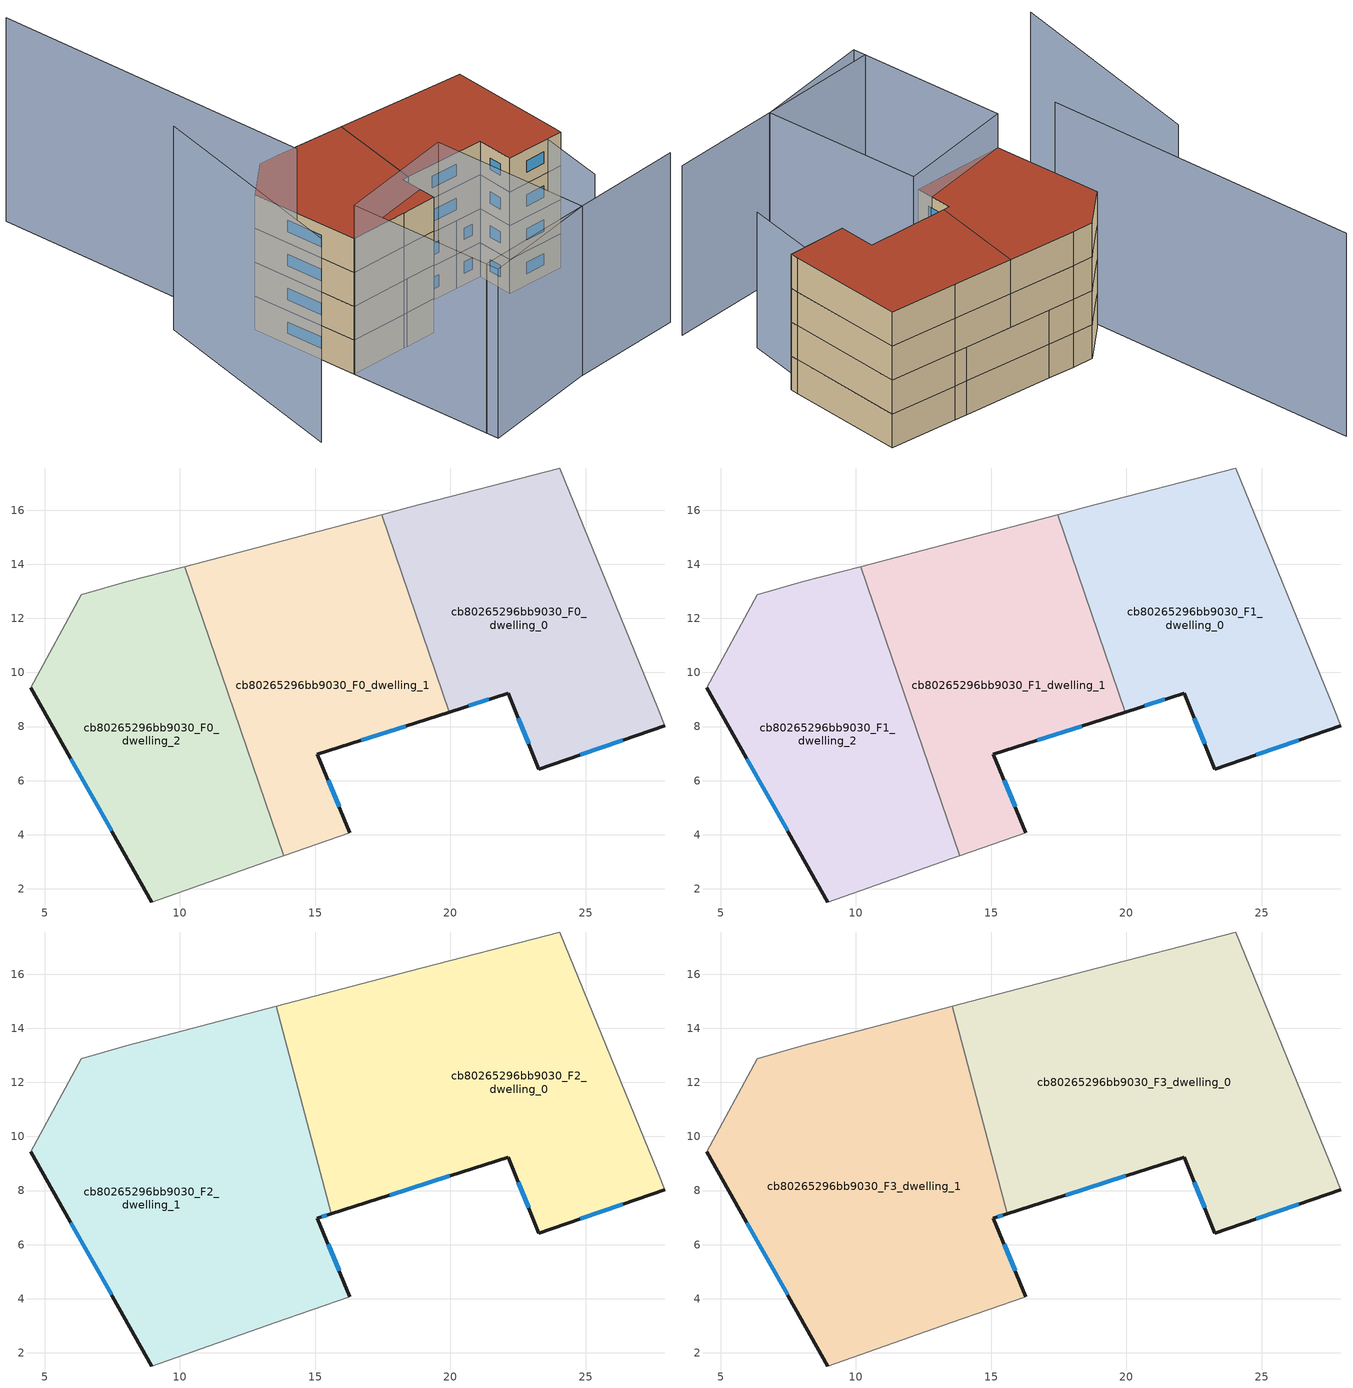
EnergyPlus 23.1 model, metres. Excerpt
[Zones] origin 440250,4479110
cb80265296bb9030_F0_dwelling_0
 floor ground (EU_floor_Construction): 24.05,17.56 27.69,8.64 27.92,8.03 23.27,6.43 22.14,9.24 19.96,8.54 17.46,15.83 18.48,16.11 z0
 wall outside (EU_wall_Construction): 19.96,8.54 22.14,9.24 23.27,6.43 27.92,8.03 z0:3
 wall adiabatic (EU_wall_Construction): 27.92,8.03 27.69,8.64 24.05,17.56 18.48,16.11 17.46,15.83 z0:3
 wall to cb80265296bb9030_F0_dwelling_1 (EU_wall_Construction): 17.46,15.83 19.96,8.54 z0:3
 window (EU_Window_Construction): 24.81,6.96 26.38,7.5 / 22.51,8.31 22.89,7.36 / 20.69,8.77 21.42,9.01 z0.99:2.01
cb80265296bb9030_F0_dwelling_1
 floor ground (EU_floor_Construction): 17.46,15.83 19.96,8.54 15.09,6.97 16.28,4.07 13.84,3.22 10.17,13.91 z0
 wall outside (EU_wall_Construction): 16.28,4.07 15.09,6.97 19.96,8.54 z0:3
 wall adiabatic (EU_wall_Construction): 13.84,3.22 16.28,4.07 / 17.46,15.83 10.17,13.91 z0:3
 wall to cb80265296bb9030_F0_dwelling_2 (EU_wall_Construction): 10.17,13.91 13.84,3.22 z0:3
 window (EU_Window_Construction): 15.89,5.03 15.48,6.01 / 16.7,7.49 18.35,8.02 z0.99:2.01
cb80265296bb9030_F0_dwelling_2
 floor ground (EU_floor_Construction): 10.17,13.91 13.84,3.22 13.51,3.11 8.96,1.52 4.49,9.45 6.35,12.87 8.02,13.35 z0
 wall outside (EU_wall_Construction): 4.49,9.45 8.96,1.52 z0:3
 wall adiabatic (EU_wall_Construction): 8.96,1.52 13.51,3.11 13.84,3.22 / 10.17,13.91 8.02,13.35 6.35,12.87 4.49,9.45 z0:3
 window (EU_Window_Construction): 5.97,6.82 7.48,4.14 z0.99:2.01
cb80265296bb9030_F1_dwelling_0
 floor to cb80265296bb9030_F0_dwelling_0 (EU_floor_Construction): 24.05,17.56 27.69,8.64 27.92,8.03 23.27,6.43 22.14,9.24 19.96,8.54 17.46,15.83 18.48,16.11 z3
 wall outside (EU_wall_Construction): 19.96,8.54 22.14,9.24 23.27,6.43 27.92,8.03 z3:6
 wall adiabatic (EU_wall_Construction): 27.92,8.03 27.69,8.64 24.05,17.56 18.48,16.11 17.46,15.83 z3:6
 wall to cb80265296bb9030_F1_dwelling_1 (EU_wall_Construction): 17.46,15.83 19.96,8.54 z3:6
 window (EU_Window_Construction): 24.81,6.96 26.38,7.5 / 22.51,8.31 22.89,7.36 / 20.69,8.77 21.42,9.01 z3.99:5.01
cb80265296bb9030_F1_dwelling_1
 floor to cb80265296bb9030_F0_dwelling_1 (EU_floor_Construction): 17.46,15.83 19.96,8.54 15.09,6.97 16.28,4.07 13.84,3.22 10.17,13.91 z3
 wall outside (EU_wall_Construction): 16.28,4.07 15.09,6.97 19.96,8.54 z3:6
 wall adiabatic (EU_wall_Construction): 13.84,3.22 16.28,4.07 / 17.46,15.83 10.17,13.91 z3:6
 wall to cb80265296bb9030_F1_dwelling_2 (EU_wall_Construction): 10.17,13.91 13.84,3.22 z3:6
 window (EU_Window_Construction): 15.89,5.03 15.48,6.01 / 16.7,7.49 18.35,8.02 z3.99:5.01
cb80265296bb9030_F1_dwelling_2
 floor to cb80265296bb9030_F0_dwelling_2 (EU_floor_Construction): 10.17,13.91 13.84,3.22 13.51,3.11 8.96,1.52 4.49,9.45 6.35,12.87 8.02,13.35 z3
 wall outside (EU_wall_Construction): 4.49,9.45 8.96,1.52 z3:6
 wall adiabatic (EU_wall_Construction): 8.96,1.52 13.51,3.11 13.84,3.22 / 10.17,13.91 8.02,13.35 6.35,12.87 4.49,9.45 z3:6
 window (EU_Window_Construction): 5.97,6.82 7.48,4.14 z3.99:5.01
cb80265296bb9030_F2_dwelling_0
 floor to cb80265296bb9030_F1_dwelling_0 (EU_floor_Construction): 24.05,17.56 27.69,8.64 27.92,8.03 23.27,6.43 22.14,9.24 19.96,8.54 17.46,15.83 18.48,16.11 z6
 floor to cb80265296bb9030_F1_dwelling_1 (EU_floor_Construction): 17.46,15.83 19.96,8.54 15.59,7.13 13.57,14.81 z6
 wall outside (EU_wall_Construction): 15.59,7.13 22.14,9.24 23.27,6.43 27.92,8.03 z6:9
 wall adiabatic (EU_wall_Construction): 27.92,8.03 27.69,8.64 24.05,17.56 18.48,16.11 13.57,14.81 z6:9
 wall to cb80265296bb9030_F2_dwelling_1 (EU_wall_Construction): 13.57,14.81 15.59,7.13 z6:9
 window (EU_Window_Construction): 24.81,6.96 26.38,7.5 / 22.51,8.31 22.89,7.36 / 17.76,7.83 19.97,8.54 z6.99:8.01
cb80265296bb9030_F2_dwelling_1
 floor to cb80265296bb9030_F1_dwelling_1 (EU_floor_Construction): 13.57,14.81 15.59,7.13 15.09,6.97 16.28,4.07 13.84,3.23 10.17,13.91 z6
 floor to cb80265296bb9030_F1_dwelling_2 (EU_floor_Construction): 10.17,13.91 13.84,3.23 13.51,3.11 8.96,1.52 4.49,9.45 6.35,12.87 8.02,13.35 z6
 wall outside (EU_wall_Construction): 16.28,4.07 15.09,6.97 15.59,7.13 / 4.49,9.45 8.96,1.52 z6:9
 wall adiabatic (EU_wall_Construction): 8.96,1.52 13.51,3.11 16.28,4.07 / 13.57,14.81 8.02,13.35 6.35,12.87 4.49,9.45 z6:9
 window (EU_Window_Construction): 15.25,7.03 15.42,7.08 / 15.89,5.03 15.48,6.01 / 5.97,6.82 7.48,4.14 z6.99:8.01
cb80265296bb9030_F3_dwelling_0
 floor to cb80265296bb9030_F2_dwelling_0 (EU_floor_Construction): 24.05,17.56 27.69,8.64 27.92,8.03 23.27,6.43 22.14,9.24 15.59,7.13 13.57,14.81 18.48,16.11 z9
 wall outside (EU_wall_Construction): 15.59,7.13 22.14,9.24 23.27,6.43 27.92,8.03 z9:12
 wall adiabatic (EU_wall_Construction): 27.92,8.03 27.69,8.64 24.05,17.56 18.48,16.11 13.57,14.81 z9:12
 wall to cb80265296bb9030_F3_dwelling_1 (EU_wall_Construction): 13.57,14.81 15.59,7.13 z9:12
 window (EU_Window_Construction): 24.81,6.96 26.38,7.5 / 22.51,8.31 22.89,7.36 / 17.76,7.83 19.97,8.54 z9.99:11.01
 roof outside (EU_roof_Construction): 27.92,8.03 27.69,8.64 24.05,17.56 18.48,16.11 13.57,14.81 15.59,7.13 22.14,9.24 23.27,6.43 z12
cb80265296bb9030_F3_dwelling_1
 floor to cb80265296bb9030_F2_dwelling_1 (EU_floor_Construction): 13.57,14.81 15.59,7.13 15.09,6.97 16.28,4.07 13.51,3.11 8.96,1.52 4.49,9.45 6.35,12.87 8.02,13.35 z9
 wall outside (EU_wall_Construction): 16.28,4.07 15.09,6.97 15.59,7.13 / 4.49,9.45 8.96,1.52 z9:12
 wall adiabatic (EU_wall_Construction): 8.96,1.52 13.51,3.11 16.28,4.07 / 13.57,14.81 8.02,13.35 6.35,12.87 4.49,9.45 z9:12
 window (EU_Window_Construction): 15.25,7.03 15.42,7.08 / 15.89,5.03 15.48,6.01 / 5.97,6.82 7.48,4.14 z9.99:11.01
 roof outside (EU_roof_Construction): 16.28,4.07 15.09,6.97 15.59,7.13 13.57,14.81 8.02,13.35 6.35,12.87 4.49,9.45 8.96,1.52 13.51,3.11 z12
shading: 14.91,-9 32.54,-1.38 / 15.43,-9.92 8.96,1.52 / 8.96,1.52 17.62,6.41 / 17.62,6.41 24.09,-5.03 / 24.09,-5.03 15.43,-9.92 z0:15; -0.86,11.77 3.46,-5.38 / 6.24,5.7 -6.75,29.01 z0:18; 28.16,2.2 24.05,17.56 z0:12
[Building]
EU S2 Campaign: North Axis=0; Terrain=City; Solar Distribution=FullExterior
[Site:Location]
Madrid: Latitude=40.5; Longitude=-3.5; Time Zone=1; Elevation=609
[SizingPeriod:WeatherFileDays]
AnnualSizingPeriod: Begin Month=1; Begin Day of Month=1; End Month=12; End Day of Month=31; Day of Week for Start Day=Monday; Use Weather File Daylight Saving Period=No; Use Weather File Rain and Snow Indicators=No
[MATERIAL]
EU_InternalMass_Material: Roughness=MediumRough; Thickness=0.1; Conductivity=1; Density=1800; Specific Heat=900; Thermal Absorptance=0.9; Solar Absorptance=0.7; Visible Absorptance=0.7
[MATERIAL:NOMASS] Roughness=MediumRough; Thermal Absorptance=0.9; Solar Absorptance=0.7; Visible Absorptance=0.7
Name | Thermal Resistance
EU_wall_NoMass | 0.609216
EU_roof_NoMass | 0.513268
EU_floor_NoMass | 0.568163
[WINDOWMATERIAL:SIMPLEGLAZINGSYSTEM]
EU_Window_SimpleGlazing: UFactor=5.50606; Solar Heat Gain Coefficient=0.85; Visible Transmittance=0.85
[CONSTRUCTION]
EU_wall_Construction: EU_wall_NoMass
EU_roof_Construction: EU_roof_NoMass
EU_floor_Construction: EU_floor_NoMass
EU_InternalMass_Construction: EU_InternalMass_Material
EU_Window_Construction: EU_Window_SimpleGlazing
[ZONE] Type=1; Multiplier=1; Ceiling Height=autocalculate; Floor Area=autocalculate; Part of Total Floor Area=Yes
Name | Volume
cb80265296bb9030_F0_dwelling_0; cb80265296bb9030_F1_dwelling_0 | 202.002
cb80265296bb9030_F2_dwelling_0; cb80265296bb9030_F3_dwelling_0 | 302.991
cb80265296bb9030_F0_dwelling_1; cb80265296bb9030_F1_dwelling_1 | 202.003
cb80265296bb9030_F2_dwelling_1; cb80265296bb9030_F3_dwelling_1 | 303.004
cb80265296bb9030_F0_dwelling_2; cb80265296bb9030_F1_dwelling_2 | 201.998
[INTERNALMASS] Construction=EU_InternalMass_Construction
Name | Zone or ZoneList | Surface Area
cb80265296bb9030_F0_dwelling_0_EU_InternalMass | cb80265296bb9030_F0_dwelling_0 | 67.334
cb80265296bb9030_F0_dwelling_1_EU_InternalMass | cb80265296bb9030_F0_dwelling_1 | 67.3346
cb80265296bb9030_F0_dwelling_2_EU_InternalMass | cb80265296bb9030_F0_dwelling_2 | 67.3327
cb80265296bb9030_F1_dwelling_0_EU_InternalMass | cb80265296bb9030_F1_dwelling_0 | 67.334
cb80265296bb9030_F1_dwelling_1_EU_InternalMass | cb80265296bb9030_F1_dwelling_1 | 67.3346
cb80265296bb9030_F1_dwelling_2_EU_InternalMass | cb80265296bb9030_F1_dwelling_2 | 67.3327
cb80265296bb9030_F2_dwelling_0_EU_InternalMass | cb80265296bb9030_F2_dwelling_0 | 100.998
cb80265296bb9030_F2_dwelling_1_EU_InternalMass | cb80265296bb9030_F2_dwelling_1 | 101.001
cb80265296bb9030_F3_dwelling_0_EU_InternalMass | cb80265296bb9030_F3_dwelling_0 | 100.998
cb80265296bb9030_F3_dwelling_1_EU_InternalMass | cb80265296bb9030_F3_dwelling_1 | 101.001
[OTHEREQUIPMENT] Fuel Type=Electricity; Design Level Calculation Method=Watts/Area; Power per Zone Floor Area=1; Fraction Latent=0; Fraction Radiant=0; Fraction Lost=0; Carbon Dioxide Generation Rate=0; EndUse Subcategory=EU_Step8_InternalGains
Name | Zone or ZoneList or Space or SpaceList | Schedule
EU_Step8_InternalGain_cb80265296bb9030_F0_dwelling_0_f000 | cb80265296bb9030_F0_dwelling_0 | EU_Step8_GainSchedule_cb80265296bb9030_F0_dwelling_0_f000
EU_Step8_InternalGain_cb80265296bb9030_F0_dwelling_1_f000 | cb80265296bb9030_F0_dwelling_1 | EU_Step8_GainSchedule_cb80265296bb9030_F0_dwelling_1_f000
EU_Step8_InternalGain_cb80265296bb9030_F0_dwelling_2_f000 | cb80265296bb9030_F0_dwelling_2 | EU_Step8_GainSchedule_cb80265296bb9030_F0_dwelling_2_f000
EU_Step8_InternalGain_cb80265296bb9030_F1_dwelling_0_f000 | cb80265296bb9030_F1_dwelling_0 | EU_Step8_GainSchedule_cb80265296bb9030_F1_dwelling_0_f000
EU_Step8_InternalGain_cb80265296bb9030_F1_dwelling_1_f000 | cb80265296bb9030_F1_dwelling_1 | EU_Step8_GainSchedule_cb80265296bb9030_F1_dwelling_1_f000
EU_Step8_InternalGain_cb80265296bb9030_F1_dwelling_2_f000 | cb80265296bb9030_F1_dwelling_2 | EU_Step8_GainSchedule_cb80265296bb9030_F1_dwelling_2_f000
EU_Step8_InternalGain_cb80265296bb9030_F2_dwelling_0_f000 | cb80265296bb9030_F2_dwelling_0 | EU_Step8_GainSchedule_cb80265296bb9030_F2_dwelling_0_f000
EU_Step8_InternalGain_cb80265296bb9030_F2_dwelling_1_f000 | cb80265296bb9030_F2_dwelling_1 | EU_Step8_GainSchedule_cb80265296bb9030_F2_dwelling_1_f000
EU_Step8_InternalGain_cb80265296bb9030_F3_dwelling_0_f000 | cb80265296bb9030_F3_dwelling_0 | EU_Step8_GainSchedule_cb80265296bb9030_F3_dwelling_0_f000
EU_Step8_InternalGain_cb80265296bb9030_F3_dwelling_1_f000 | cb80265296bb9030_F3_dwelling_1 | EU_Step8_GainSchedule_cb80265296bb9030_F3_dwelling_1_f000
[ZONEVENTILATION:DESIGNFLOWRATE] Schedule=EU_AlwaysOn; Design Flow Rate Calculation Method=AirChanges/Hour; Air Changes per Hour=0.752966; Ventilation Type=Natural; Fan Pressure Rise=0; Fan Total Efficiency=1; Constant Term Coefficient=1; Temperature Term Coefficient=0; Velocity Term Coefficient=0; Velocity Squared Term Coefficient=0; Minimum Indoor Temperature=-100; Maximum Indoor Temperature=100; Delta Temperature=-100; Minimum Outdoor Temperature=-100; Maximum Outdoor Temperature=100; Maximum Wind Speed=40
Name | Zone or ZoneList or Space or SpaceList
EU_ConstantAir_cb80265296bb9030_F0_dwelling_0 | cb80265296bb9030_F0_dwelling_0
EU_ConstantAir_cb80265296bb9030_F0_dwelling_1 | cb80265296bb9030_F0_dwelling_1
EU_ConstantAir_cb80265296bb9030_F0_dwelling_2 | cb80265296bb9030_F0_dwelling_2
EU_ConstantAir_cb80265296bb9030_F1_dwelling_0 | cb80265296bb9030_F1_dwelling_0
EU_ConstantAir_cb80265296bb9030_F1_dwelling_1 | cb80265296bb9030_F1_dwelling_1
EU_ConstantAir_cb80265296bb9030_F1_dwelling_2 | cb80265296bb9030_F1_dwelling_2
EU_ConstantAir_cb80265296bb9030_F2_dwelling_0 | cb80265296bb9030_F2_dwelling_0
EU_ConstantAir_cb80265296bb9030_F2_dwelling_1 | cb80265296bb9030_F2_dwelling_1
EU_ConstantAir_cb80265296bb9030_F3_dwelling_0 | cb80265296bb9030_F3_dwelling_0
EU_ConstantAir_cb80265296bb9030_F3_dwelling_1 | cb80265296bb9030_F3_dwelling_1
[HVACTEMPLATE:THERMOSTAT] Constant Heating Setpoint=20; Constant Cooling Setpoint=50
EU_HeatOnly_cb80265296bb9030_F0_dwelling_0; EU_HeatOnly_cb80265296bb9030_F0_dwelling_1; EU_HeatOnly_cb80265296bb9030_F0_dwelling_2; EU_HeatOnly_cb80265296bb9030_F1_dwelling_0; EU_HeatOnly_cb80265296bb9030_F1_dwelling_1; EU_HeatOnly_cb80265296bb9030_F1_dwelling_2; EU_HeatOnly_cb80265296bb9030_F2_dwelling_0; EU_HeatOnly_cb80265296bb9030_F2_dwelling_1; EU_HeatOnly_cb80265296bb9030_F3_dwelling_0; EU_HeatOnly_cb80265296bb9030_F3_dwelling_1
[HVACTEMPLATE:ZONE:IDEALLOADSAIRSYSTEM] System Availability Schedule=EU_AlwaysOn; Maximum Heating Supply Air Temperature=50; Minimum Cooling Supply Air Temperature=13; Maximum Heating Supply Air Humidity Ratio=0.0156; Minimum Cooling Supply Air Humidity Ratio=0.0077; Heating Limit=NoLimit; Cooling Limit=NoLimit; Heating Availability Schedule=EU_AlwaysOn; Cooling Availability Schedule=EU_CoolingOff; Dehumidification Control Type=ConstantSensibleHeatRatio; Cooling Sensible Heat Ratio=0.7; Dehumidification Setpoint=60; Humidification Control Type=None; Humidification Setpoint=30; Outdoor Air Method=None; Outdoor Air Flow Rate per Person=0.00944; Outdoor Air Flow Rate per Zone Floor Area=0; Outdoor Air Flow Rate per Zone=0; Demand Controlled Ventilation Type=None; Outdoor Air Economizer Type=NoEconomizer; Heat Recovery Type=None; Sensible Heat Recovery Effectiveness=0.7; Latent Heat Recovery Effectiveness=0.65
Name | Template Thermostat
cb80265296bb9030_F0_dwelling_0 | EU_HeatOnly_cb80265296bb9030_F0_dwelling_0
cb80265296bb9030_F0_dwelling_1 | EU_HeatOnly_cb80265296bb9030_F0_dwelling_1
cb80265296bb9030_F0_dwelling_2 | EU_HeatOnly_cb80265296bb9030_F0_dwelling_2
cb80265296bb9030_F1_dwelling_0 | EU_HeatOnly_cb80265296bb9030_F1_dwelling_0
cb80265296bb9030_F1_dwelling_1 | EU_HeatOnly_cb80265296bb9030_F1_dwelling_1
cb80265296bb9030_F1_dwelling_2 | EU_HeatOnly_cb80265296bb9030_F1_dwelling_2
cb80265296bb9030_F2_dwelling_0 | EU_HeatOnly_cb80265296bb9030_F2_dwelling_0
cb80265296bb9030_F2_dwelling_1 | EU_HeatOnly_cb80265296bb9030_F2_dwelling_1
cb80265296bb9030_F3_dwelling_0 | EU_HeatOnly_cb80265296bb9030_F3_dwelling_0
cb80265296bb9030_F3_dwelling_1 | EU_HeatOnly_cb80265296bb9030_F3_dwelling_1
[SIZING:ZONE] Zone Cooling Design Supply Air Temperature Input Method=SupplyAirTemperature; Zone Cooling Design Supply Air Temperature=13; Zone Heating Design Supply Air Temperature Input Method=SupplyAirTemperature; Zone Heating Design Supply Air Temperature=50; Zone Cooling Design Supply Air Humidity Ratio=0.008; Zone Heating Design Supply Air Humidity Ratio=0.008; Cooling Design Air Flow Method=DesignDay; Cooling Design Air Flow Rate=0; Cooling Minimum Air Flow per Zone Floor Area=0.000762; Cooling Minimum Air Flow=0; Cooling Minimum Air Flow Fraction=0.2; Heating Design Air Flow Method=DesignDay; Heating Design Air Flow Rate=0; Heating Maximum Air Flow per Zone Floor Area=0.002032; Heating Maximum Air Flow=0.141576; Heating Maximum Air Flow Fraction=0.3; Account for Dedicated Outdoor Air System=No; Dedicated Outdoor Air System Control Strategy=NeutralSupplyAir; Dedicated Outdoor Air Low Setpoint Temperature for Design=autosize; Dedicated Outdoor Air High Setpoint Temperature for Design=autosize; Zone Load Sizing Method=Sensible Load Only No Latent Load; Zone Latent Cooling Design Supply Air Humidity Ratio Input Method=HumidityRatioDifference; Zone Cooling Design Supply Air Humidity Ratio Difference=0.005; Zone Latent Heating Design Supply Air Humidity Ratio Input Method=HumidityRatioDifference; Zone Humidification Design Supply Air Humidity Ratio Difference=0.005
cb80265296bb9030_F0_dwelling_0; cb80265296bb9030_F0_dwelling_1; cb80265296bb9030_F0_dwelling_2; cb80265296bb9030_F1_dwelling_0; cb80265296bb9030_F1_dwelling_1; cb80265296bb9030_F1_dwelling_2; cb80265296bb9030_F2_dwelling_0; cb80265296bb9030_F2_dwelling_1; cb80265296bb9030_F3_dwelling_0; cb80265296bb9030_F3_dwelling_1
[SCHEDULE:CONSTANT]
Name | Hourly Value
EU_AlwaysOn | 1
EU_CoolingOff | 0
[SCHEDULE:FILE] Column Number=1; Rows to Skip at Top=0; Number of Hours of Data=8760; Column Separator=Comma; Interpolate to Timestep=No; Minutes per Item=60; Adjust Schedule for Daylight Savings=Yes
Name | File
EU_Step8_GainSchedule_cb80265296bb9030_F0_dwelling_0_f000 | ../../schedules/cb80265296bb9030/cb80265296bb9030_F0_dwelling_0_f000_gain.csv
EU_Step8_GainSchedule_cb80265296bb9030_F0_dwelling_1_f000 | ../../schedules/cb80265296bb9030/cb80265296bb9030_F0_dwelling_1_f000_gain.csv
EU_Step8_GainSchedule_cb80265296bb9030_F0_dwelling_2_f000 | ../../schedules/cb80265296bb9030/cb80265296bb9030_F0_dwelling_2_f000_gain.csv
EU_Step8_GainSchedule_cb80265296bb9030_F1_dwelling_0_f000 | ../../schedules/cb80265296bb9030/cb80265296bb9030_F1_dwelling_0_f000_gain.csv
EU_Step8_GainSchedule_cb80265296bb9030_F1_dwelling_1_f000 | ../../schedules/cb80265296bb9030/cb80265296bb9030_F1_dwelling_1_f000_gain.csv
EU_Step8_GainSchedule_cb80265296bb9030_F1_dwelling_2_f000 | ../../schedules/cb80265296bb9030/cb80265296bb9030_F1_dwelling_2_f000_gain.csv
EU_Step8_GainSchedule_cb80265296bb9030_F2_dwelling_0_f000 | ../../schedules/cb80265296bb9030/cb80265296bb9030_F2_dwelling_0_f000_gain.csv
EU_Step8_GainSchedule_cb80265296bb9030_F2_dwelling_1_f000 | ../../schedules/cb80265296bb9030/cb80265296bb9030_F2_dwelling_1_f000_gain.csv
EU_Step8_GainSchedule_cb80265296bb9030_F3_dwelling_0_f000 | ../../schedules/cb80265296bb9030/cb80265296bb9030_F3_dwelling_0_f000_gain.csv
EU_Step8_GainSchedule_cb80265296bb9030_F3_dwelling_1_f000 | ../../schedules/cb80265296bb9030/cb80265296bb9030_F3_dwelling_1_f000_gain.csv
